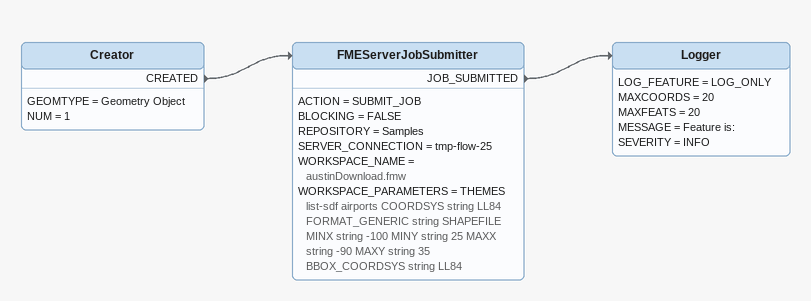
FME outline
Creator
    GEOMTYPE = Geometry Object
    NUM = 1
    CREATED -> FMEServerJobSubmitter
FMEServerJobSubmitter
    ACTION = SUBMIT_JOB
    BLOCKING = FALSE
    REPOSITORY = Samples
    SERVER_CONNECTION = tmp-flow-25
    WORKSPACE_NAME = austinDownload.fmw
    WORKSPACE_PARAMETERS = THEMES list-sdf airports COORDSYS string LL84 FORMAT_GENERIC string SHAPEFILE MINX string -100 MINY string 25 MAXX string -90 MAXY string 35 BBOX_COORDSYS string LL84
    JOB_SUBMITTED -> Logger
Logger
    LOG_FEATURE = LOG_ONLY
    MAXCOORDS = 20
    MAXFEATS = 20
    MESSAGE = Feature is:
    SEVERITY = INFO
